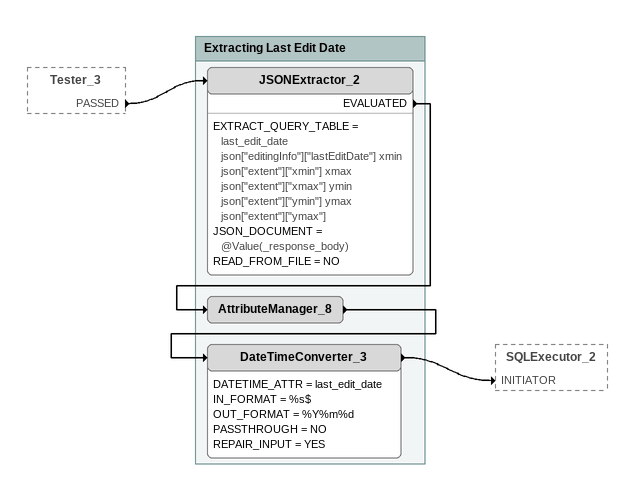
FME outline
Tester_3 [outside]
    PASSED -> JSONExtractor_2

Bookmark: Extracting Last Edit Date
JSONExtractor_2
    EXTRACT_QUERY_TABLE = last_edit_date json["editingInfo"]["lastEditDate"] xmin json["extent"]["xmin"] xmax json["extent"]["xmax"] ymin json["extent"]["ymin"] ymax json["extent"]["ymax"]
    JSON_DOCUMENT = @Value(_response_body)
    READ_FROM_FILE = NO
    EVALUATED -> AttributeManager_8
AttributeManager_8
    -> DateTimeConverter_3
DateTimeConverter_3
    DATETIME_ATTR = last_edit_date
    IN_FORMAT = %s$
    OUT_FORMAT = %Y%m%d
    PASSTHROUGH = NO
    REPAIR_INPUT = YES
    -> SQLExecutor_2 [INITIATOR]
